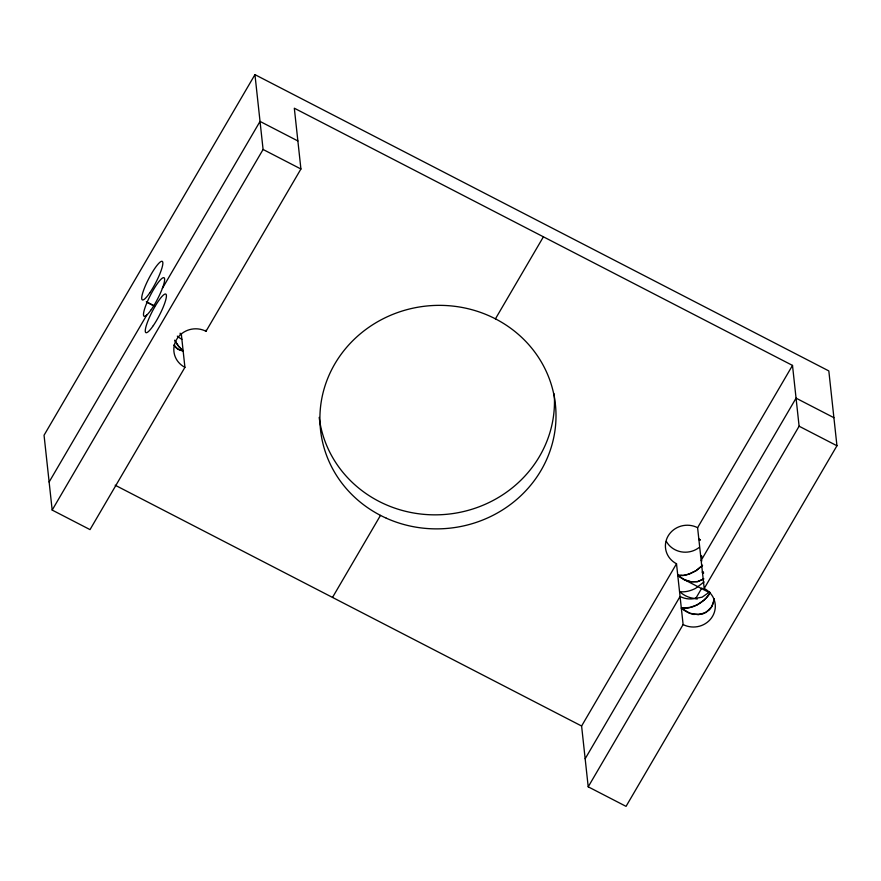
<?xml version="1.0" encoding="UTF-8"?>
<svg xmlns="http://www.w3.org/2000/svg" width="881" height="881" viewBox="0 0 881 881"><rect width="100%" height="100%" fill="white"/><g stroke="black" fill="none" stroke-linecap="round" stroke-linejoin="round"><path stroke-width="1.32" d="M714.084 598.838L713.214 603.111A15.572 12.466 -81.4 0 1 711.562 606.888L706.122 612.449L698.358 614.718L689.801 613.231L681.332 608.132L691.034 607.328M714.051 599.069L713.808 600.71M713.665 601.437L711.562 606.888A15.616 12.51 -81.4 0 1 709.084 610.115L702.774 613.958L693.986 614.409M184.922 367.333A21.673 20.494 -6.2 0 1 176.552 339.537A21.673 20.494 -6.2 0 1 206.011 331.278L300.917 168.998L294.32 108.209L792.504 365.417L697.598 527.697A21.673 20.494 -6.2 0 0 668.139 535.956A21.673 20.494 -6.2 0 0 676.509 563.752L581.603 726.021L588.211 786.821L626.05 806.357L836.95 445.753L828.823 370.923L254.95 74.643L44.05 435.247L52.177 510.077L90.016 529.613L184.922 367.333L181.255 333.525M49.127 482.017L146.786 315.035M162.379 288.384L260.038 121.413L297.877 140.949M52.177 510.077L263.089 149.473L254.95 74.643M332.511 597.417L380.493 515.385M495.43 318.856L543.412 236.813M585.16 758.761L680.066 596.492A21.673 20.494 -6.2 0 0 695.561 598.364L702.08 597.197L707.817 593.221A15.583 12.477 -81.4 0 0 709.172 591.492M695.616 598.673L701.86 588.001M588.211 786.821L683.116 624.552L676.509 563.752M683.116 624.552A21.673 20.494 -6.2 0 0 712.575 616.282A21.673 20.494 -6.2 0 0 704.205 588.486L799.111 426.217L792.504 365.417M706.595 597.527L707.674 596.261A15.572 8.358 -49.5 0 0 710.031 592.858A15.616 8.381 -49.5 0 0 710.295 592.406C706.232 599.487 699.261 604.762 691.497 607.196M702.542 565.327L695.726 570.899L687.94 574.456M702.487 565.393L696.563 570.359L690.286 573.641L683.887 575.37L677.775 575.392L684.361 579.698L691.178 581.79L697.961 581.559L703.534 579.081M706.044 598.133L704.282 599.851M704.062 581.967L695.483 588.431A37.949 20.362 -49.5 0 1 679.692 591.536M703.677 600.39L696.97 604.95L688.821 607.868A40.658 21.816 -49.5 0 1 685.121 608.319M703.853 578.85L697.267 581.702L690.44 581.669A40.063 32.079 -81.4 0 1 677.808 575.348M687.477 574.599L685.209 575.139A40.658 21.816 -49.5 0 1 681.575 575.579M702.421 572.066L703.622 573.146A42.938 34.37 -81.4 0 0 702.421 572.077L703.534 572.276M699.977 539.546L698.864 539.337A42.938 34.37 -81.4 0 1 700.065 540.405L698.864 539.337A40.063 21.496 -49.5 0 1 699.789 539.557M833.9 417.693L796.061 398.157L701.155 560.426A21.673 20.494 -6.2 0 1 701.948 560.856M263.089 149.473L300.917 168.998M799.111 426.217L836.95 445.753M146.312 301.798L154.593 306.07M147.281 302.403L154.472 306.125M683.788 579.412L709.106 592.473M695.561 598.364L697.124 599.179M115.158 485.211L581.603 726.021M174.856 346.376L174.119 345.275M173.998 345.055L177.764 349.019L183.138 350.924L178.601 346.211L175.165 340.991M174.735 340.143L176.596 343.414A40.658 32.553 -81.4 0 0 179.46 347.246M697.598 527.697L704.205 588.486M205.901 330.254L206.011 331.278M681.674 575.37A42.949 22.796 -48.4 0 1 677.874 575.238M183.16 350.891A40.063 21.496 -49.5 0 1 174.812 346.42M183.204 350.814A42.949 34.15 -82.8 0 1 179.548 347.136M702.377 572.143A40.063 21.496 -49.5 0 1 703.346 572.298M693.975 614.475A40.063 32.079 -81.4 0 1 681.354 608.088A42.949 22.796 -48.4 0 0 685.231 608.11M181.871 339.273A21.673 20.494 -6.2 0 1 177.323 336.124M180.087 333.216A37.949 30.439 -81 0 0 181.464 334.362A38.467 20.637 -49.5 0 1 180.264 334.185M699.239 547.409A21.673 20.494 -6.2 0 1 666.355 541.441M701.794 556.098A37.949 20.362 -49.5 0 0 700.527 555.922A38.456 30.791 -81.4 0 1 701.849 556.979M695.55 598.518A38.467 30.835 -80.9 0 1 679.636 591.636M554.182 393.873A118.12 111.678 -6.2 0 1 447.438 514.229A118.12 111.678 -6.2 0 1 319.186 417.385M149.759 292.855A21.673 4.042 -62.7 0 0 162.445 261.525A21.673 4.042 -62.7 0 0 144.671 287.47A21.673 4.042 -62.7 0 0 149.759 292.855M153.316 325.596A21.673 4.042 -62.7 0 0 166.002 294.254A21.673 4.042 -62.7 0 0 148.228 320.21A21.673 4.042 -62.7 0 0 153.316 325.596M151.268 309.616A21.673 4.042 -62.7 0 0 164.295 277.978A21.673 4.042 -62.7 0 0 146.642 303.361A21.673 4.042 -62.7 0 0 151.268 309.616M386.285 518.182A118.12 111.678 -6.2 0 0 555.713 407.903A118.12 111.678 -6.2 0 0 371.881 325.265A118.12 111.678 -6.2 0 0 386.285 518.182"/></g></svg>
